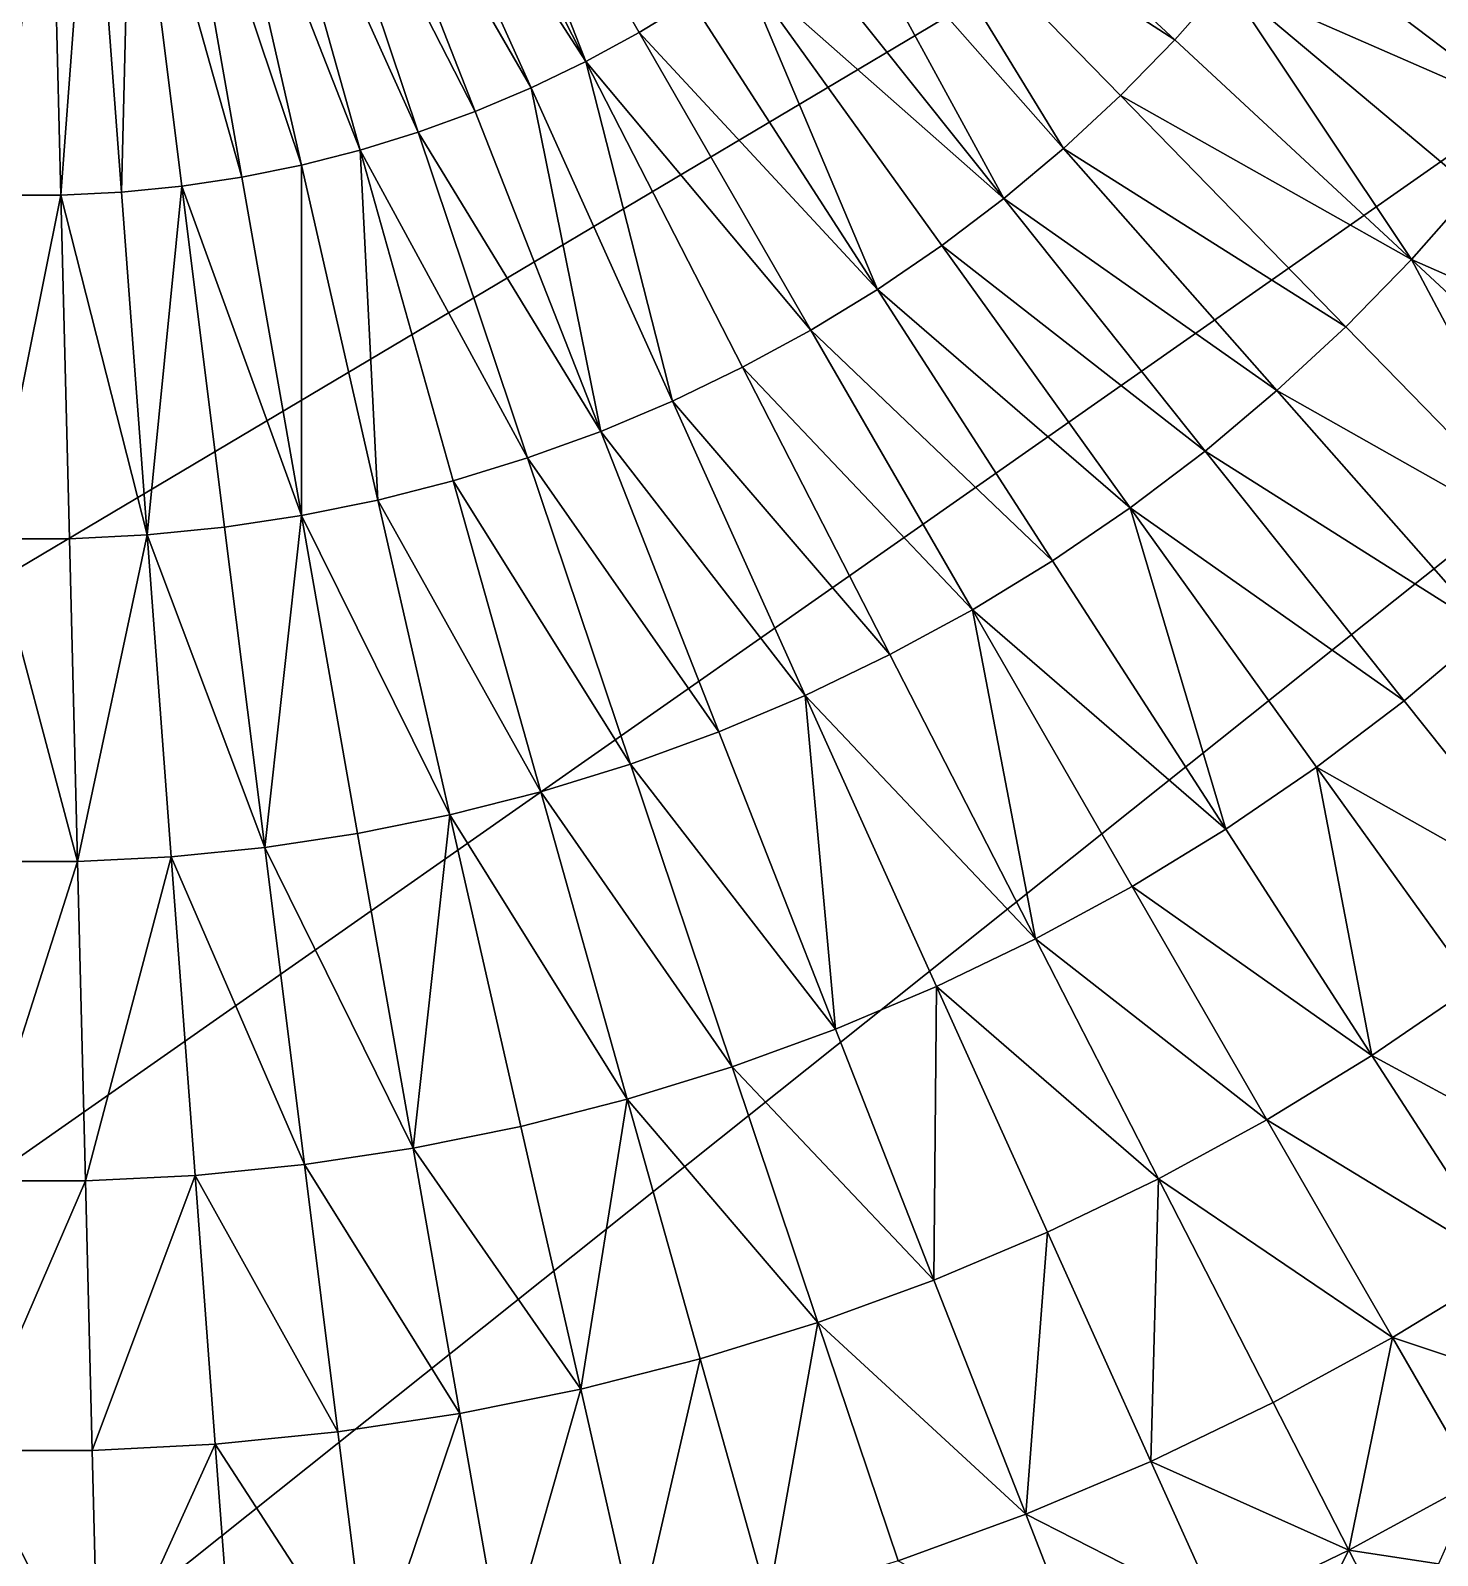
# Model space of a CAD drawing. Header units: millimetres. Extents: x -3250 to 5350, y -3250 to 3250.
# Drawn here: x 0 to 789, y -1444 to -590 of the extents above; entities that cross this region are included whole.
import ezdxf

# ---------------------------------------------------------------- set-up
doc = ezdxf.new("R2010")
doc.units = ezdxf.units.MM
doc.header["$MEASUREMENT"] = 0
doc.layers.add('MESH_3D', color=2, linetype='CONTINUOUS')

msp = doc.modelspace()

# ---------------------------------------------------------------- linework, layer by layer
at = {"layer": 'MESH_3D'}
for points in [[(2150.48, 2436.79, 32500), (-3128.53, 880.23, 32500), (-2326.57, -2269.27, 32500)], [(2150.48, 2436.79, 32500), (-2326.57, -2269.27, 32500), (3105.61, 957.95, 32500)], [(3105.61, 957.95, 32500), (-2326.57, -2269.27, 32500), (-1962.36, -2590.68, 32500)], [(3105.61, 957.95, 32500), (-1962.36, -2590.68, 32500), (-1625, -2814.58, 32500)], [(3105.61, 957.95, 32500), (-1625, -2814.58, 32500), (-723.19, -3168.52, 32500)], [(3105.61, 957.95, 32500), (-723.19, -3168.52, 32500), (1410.12, -2928.15, 32500)], [(311.33, -607.28, -1202.53), (207.93, -405.59, -1229.05), (227.89, -394.72, -1229.05)], [(341.22, -591, -1202.53), (311.33, -607.28, -1202.53), (227.89, -394.72, -1229.05)], [(370.25, -573.26, -1202.53), (341.22, -591, -1202.53), (227.89, -394.72, -1229.05)], [(311.33, -607.28, -1202.53), (187.46, -415.45, -1229.05), (207.93, -405.59, -1229.05)], [(280.68, -622.04, -1202.53), (166.52, -424.28, -1229.05), (187.46, -415.45, -1229.05)], [(311.33, -607.28, -1202.53), (280.68, -622.04, -1202.53), (187.46, -415.45, -1229.05)], [(249.32, -635.26, -1202.53), (145.16, -432.05, -1229.05), (166.52, -424.28, -1229.05)], [(280.68, -622.04, -1202.53), (249.32, -635.26, -1202.53), (166.52, -424.28, -1229.05)], [(217.35, -646.9, -1202.53), (123.45, -438.75, -1229.05), (145.16, -432.05, -1229.05)], [(249.32, -635.26, -1202.53), (217.35, -646.9, -1202.53), (145.16, -432.05, -1229.05)], [(184.83, -656.93, -1202.53), (101.42, -444.36, -1229.05), (123.45, -438.75, -1229.05)], [(217.35, -646.9, -1202.53), (184.83, -656.93, -1202.53), (123.45, -438.75, -1229.05)], [(51, -680.52, -1202.53), (34.06, -454.51, -1229.05), (56.67, -452.25, -1229.05)], [(84.86, -677.14, -1202.53), (51, -680.52, -1202.53), (56.67, -452.25, -1229.05)], [(118.5, -672.06, -1202.53), (56.67, -452.25, -1229.05), (79.15, -448.86, -1229.05)], [(118.5, -672.06, -1202.53), (84.86, -677.14, -1202.53), (56.67, -452.25, -1229.05)], [(151.86, -665.32, -1202.53), (79.15, -448.86, -1229.05), (101.42, -444.36, -1229.05)], [(151.86, -665.32, -1202.53), (118.5, -672.06, -1202.53), (79.15, -448.86, -1229.05)], [(184.83, -656.93, -1202.53), (151.86, -665.32, -1202.53), (101.42, -444.36, -1229.05)], [(-17.01, -682.22, -1202.53), (-11.36, -455.64, -1229.05), (11.36, -455.64, -1229.05)], [(17.01, -682.22, -1202.53), (-17.01, -682.22, -1202.53), (11.36, -455.64, -1229.05)], [(17.01, -682.22, -1202.53), (11.36, -455.64, -1229.05), (34.06, -454.51, -1229.05)], [(51, -680.52, -1202.53), (17.01, -682.22, -1202.53), (34.06, -454.51, -1229.05)], [(641.4, -595.13, -1170.94), (476.5, -488.53, -1202.53), (500.26, -464.17, -1202.53)], [(670.26, -562.42, -1170.94), (641.4, -595.13, -1170.94), (500.26, -464.17, -1202.53)], [(578.95, -656.03, -1170.94), (451.56, -511.68, -1202.53), (476.5, -488.53, -1202.53)], [(610.93, -626.36, -1170.94), (578.95, -656.03, -1170.94), (476.5, -488.53, -1202.53)], [(641.4, -595.13, -1170.94), (610.93, -626.36, -1170.94), (476.5, -488.53, -1202.53)], [(841.68, -637.54, -1133.04), (697.47, -528.31, -1170.94), (722.93, -492.89, -1170.94)], [(872.41, -594.8, -1133.04), (841.68, -637.54, -1133.04), (722.93, -492.89, -1170.94)], [(900.97, -550.57, -1133.04), (872.41, -594.8, -1133.04), (722.93, -492.89, -1170.94)], [(545.53, -684.08, -1170.94), (425.49, -533.55, -1202.53), (451.56, -511.68, -1202.53)], [(578.95, -656.03, -1170.94), (545.53, -684.08, -1170.94), (451.56, -511.68, -1202.53)], [(841.68, -637.54, -1133.04), (670.26, -562.42, -1170.94), (697.47, -528.31, -1170.94)], [(545.53, -684.08, -1170.94), (398.37, -554.09, -1202.53), (425.49, -533.55, -1202.53)], [(474.71, -735, -1170.94), (370.25, -573.26, -1202.53), (398.37, -554.09, -1202.53)], [(510.76, -710.42, -1170.94), (474.71, -735, -1170.94), (398.37, -554.09, -1202.53)], [(545.53, -684.08, -1170.94), (510.76, -710.42, -1170.94), (398.37, -554.09, -1202.53)], [(774.01, -718.18, -1133.04), (641.4, -595.13, -1170.94), (670.26, -562.42, -1170.94)], [(808.85, -678.71, -1133.04), (774.01, -718.18, -1133.04), (670.26, -562.42, -1170.94)], [(841.68, -637.54, -1133.04), (808.85, -678.71, -1133.04), (670.26, -562.42, -1170.94)], [(474.71, -735, -1170.94), (341.22, -591, -1202.53), (370.25, -573.26, -1202.53)], [(437.48, -757.74, -1170.94), (311.33, -607.28, -1202.53), (341.22, -591, -1202.53)], [(474.71, -735, -1170.94), (437.48, -757.74, -1170.94), (341.22, -591, -1202.53)], [(774.01, -718.18, -1133.04), (610.93, -626.36, -1170.94), (641.4, -595.13, -1170.94)], [(359.86, -797.54, -1170.94), (280.68, -622.04, -1202.53), (311.33, -607.28, -1202.53)], [(399.17, -778.61, -1170.94), (359.86, -797.54, -1170.94), (311.33, -607.28, -1202.53)], [(437.48, -757.74, -1170.94), (399.17, -778.61, -1170.94), (311.33, -607.28, -1202.53)], [(319.66, -814.48, -1170.94), (249.32, -635.26, -1202.53), (280.68, -622.04, -1202.53)], [(359.86, -797.54, -1170.94), (319.66, -814.48, -1170.94), (280.68, -622.04, -1202.53)], [(737.25, -755.87, -1133.04), (578.95, -656.03, -1170.94), (610.93, -626.36, -1170.94)], [(774.01, -718.18, -1133.04), (737.25, -755.87, -1133.04), (610.93, -626.36, -1170.94)], [(319.66, -814.48, -1170.94), (217.35, -646.9, -1202.53), (249.32, -635.26, -1202.53)], [(278.67, -829.41, -1170.94), (184.83, -656.93, -1202.53), (217.35, -646.9, -1202.53)], [(319.66, -814.48, -1170.94), (278.67, -829.41, -1170.94), (217.35, -646.9, -1202.53)], [(194.7, -853.03, -1170.94), (151.86, -665.32, -1202.53), (184.83, -656.93, -1202.53)], [(236.98, -842.26, -1170.94), (194.7, -853.03, -1170.94), (184.83, -656.93, -1202.53)], [(278.67, -829.41, -1170.94), (236.98, -842.26, -1170.94), (184.83, -656.93, -1202.53)], [(698.66, -791.68, -1133.04), (545.53, -684.08, -1170.94), (578.95, -656.03, -1170.94)], [(737.25, -755.87, -1133.04), (698.66, -791.68, -1133.04), (578.95, -656.03, -1170.94)], [(151.94, -861.67, -1170.94), (118.5, -672.06, -1202.53), (151.86, -665.32, -1202.53)], [(194.7, -853.03, -1170.94), (151.94, -861.67, -1170.94), (151.86, -665.32, -1202.53)], [(151.94, -861.67, -1170.94), (84.86, -677.14, -1202.53), (118.5, -672.06, -1202.53)], [(-21.81, -874.7, -1170.94), (-17.01, -682.22, -1202.53), (17.01, -682.22, -1202.53)], [(21.81, -874.7, -1170.94), (-21.81, -874.7, -1170.94), (17.01, -682.22, -1202.53)], [(65.39, -872.52, -1170.94), (17.01, -682.22, -1202.53), (51, -680.52, -1202.53)], [(65.39, -872.52, -1170.94), (21.81, -874.7, -1170.94), (17.01, -682.22, -1202.53)], [(65.39, -872.52, -1170.94), (51, -680.52, -1202.53), (84.86, -677.14, -1202.53)], [(108.8, -868.18, -1170.94), (65.39, -872.52, -1170.94), (84.86, -677.14, -1202.53)], [(151.94, -861.67, -1170.94), (108.8, -868.18, -1170.94), (84.86, -677.14, -1202.53)], [(945.95, -793.75, -1086.87), (774.01, -718.18, -1133.04), (808.85, -678.71, -1133.04)], [(658.33, -825.52, -1133.04), (510.76, -710.42, -1170.94), (545.53, -684.08, -1170.94)], [(698.66, -791.68, -1133.04), (658.33, -825.52, -1133.04), (545.53, -684.08, -1170.94)], [(616.36, -857.31, -1133.04), (474.71, -735, -1170.94), (510.76, -710.42, -1170.94)], [(658.33, -825.52, -1133.04), (616.36, -857.31, -1133.04), (510.76, -710.42, -1170.94)], [(862.22, -883.99, -1086.87), (737.25, -755.87, -1133.04), (774.01, -718.18, -1133.04)], [(905.21, -839.92, -1086.87), (862.22, -883.99, -1086.87), (774.01, -718.18, -1133.04)], [(945.95, -793.75, -1086.87), (905.21, -839.92, -1086.87), (774.01, -718.18, -1133.04)], [(572.86, -886.97, -1133.04), (437.48, -757.74, -1170.94), (474.71, -735, -1170.94)], [(616.36, -857.31, -1133.04), (572.86, -886.97, -1133.04), (474.71, -735, -1170.94)], [(527.94, -914.42, -1133.04), (399.17, -778.61, -1170.94), (437.48, -757.74, -1170.94)], [(572.86, -886.97, -1133.04), (527.94, -914.42, -1133.04), (437.48, -757.74, -1170.94)], [(862.22, -883.99, -1086.87), (698.66, -791.68, -1133.04), (737.25, -755.87, -1133.04)], [(481.7, -939.6, -1133.04), (359.86, -797.54, -1170.94), (399.17, -778.61, -1170.94)], [(527.94, -914.42, -1133.04), (481.7, -939.6, -1133.04), (399.17, -778.61, -1170.94)], [(817.09, -925.87, -1086.87), (658.33, -825.52, -1133.04), (698.66, -791.68, -1133.04)], [(862.22, -883.99, -1086.87), (817.09, -925.87, -1086.87), (698.66, -791.68, -1133.04)], [(434.27, -962.44, -1133.04), (319.66, -814.48, -1170.94), (359.86, -797.54, -1170.94)], [(481.7, -939.6, -1133.04), (434.27, -962.44, -1133.04), (359.86, -797.54, -1170.94)], [(385.76, -982.89, -1133.04), (278.67, -829.41, -1170.94), (319.66, -814.48, -1170.94)], [(434.27, -962.44, -1133.04), (385.76, -982.89, -1133.04), (319.66, -814.48, -1170.94)], [(769.92, -965.45, -1086.87), (616.36, -857.31, -1133.04), (658.33, -825.52, -1133.04)], [(817.09, -925.87, -1086.87), (769.92, -965.45, -1086.87), (658.33, -825.52, -1133.04)], [(336.28, -1000.9, -1133.04), (236.98, -842.26, -1170.94), (278.67, -829.41, -1170.94)], [(385.76, -982.89, -1133.04), (336.28, -1000.9, -1133.04), (278.67, -829.41, -1170.94)], [(285.97, -1016.41, -1133.04), (194.7, -853.03, -1170.94), (236.98, -842.26, -1170.94)], [(336.28, -1000.9, -1133.04), (285.97, -1016.41, -1133.04), (236.98, -842.26, -1170.94)], [(234.96, -1029.41, -1133.04), (151.94, -861.67, -1170.94), (194.7, -853.03, -1170.94)], [(285.97, -1016.41, -1133.04), (234.96, -1029.41, -1133.04), (194.7, -853.03, -1170.94)], [(131.29, -1047.68, -1133.04), (108.8, -868.18, -1170.94), (151.94, -861.67, -1170.94)], [(183.35, -1039.84, -1133.04), (131.29, -1047.68, -1133.04), (151.94, -861.67, -1170.94)], [(234.96, -1029.41, -1133.04), (183.35, -1039.84, -1133.04), (151.94, -861.67, -1170.94)], [(669.97, -1037.31, -1086.87), (572.86, -886.97, -1133.04), (616.36, -857.31, -1133.04)], [(720.84, -1002.63, -1086.87), (669.97, -1037.31, -1086.87), (616.36, -857.31, -1133.04)], [(769.92, -965.45, -1086.87), (720.84, -1002.63, -1086.87), (616.36, -857.31, -1133.04)], [(131.29, -1047.68, -1133.04), (65.39, -872.52, -1170.94), (108.8, -868.18, -1170.94)], [(26.32, -1055.55, -1133.04), (-26.32, -1055.55, -1133.04), (-21.81, -874.7, -1170.94)], [(26.32, -1055.55, -1133.04), (-21.81, -874.7, -1170.94), (21.81, -874.7, -1170.94)], [(26.32, -1055.55, -1133.04), (21.81, -874.7, -1170.94), (65.39, -872.52, -1170.94)], [(78.91, -1052.93, -1133.04), (26.32, -1055.55, -1133.04), (65.39, -872.52, -1170.94)], [(131.29, -1047.68, -1133.04), (78.91, -1052.93, -1133.04), (65.39, -872.52, -1170.94)], [(669.97, -1037.31, -1086.87), (527.94, -914.42, -1133.04), (572.86, -886.97, -1133.04)], [(563.35, -1098.86, -1086.87), (481.7, -939.6, -1133.04), (527.94, -914.42, -1133.04)], [(617.43, -1069.42, -1086.87), (563.35, -1098.86, -1086.87), (527.94, -914.42, -1133.04)], [(669.97, -1037.31, -1086.87), (617.43, -1069.42, -1086.87), (527.94, -914.42, -1133.04)], [(864.09, -1083.53, -1040.35), (769.92, -965.45, -1086.87), (817.09, -925.87, -1086.87)], [(563.35, -1098.86, -1086.87), (434.27, -962.44, -1133.04), (481.7, -939.6, -1133.04)], [(451.14, -1149.5, -1086.87), (385.76, -982.89, -1133.04), (434.27, -962.44, -1133.04)], [(507.88, -1125.58, -1086.87), (451.14, -1149.5, -1086.87), (434.27, -962.44, -1133.04)], [(563.35, -1098.86, -1086.87), (507.88, -1125.58, -1086.87), (434.27, -962.44, -1133.04)], [(864.09, -1083.53, -1040.35), (720.84, -1002.63, -1086.87), (769.92, -965.45, -1086.87)], [(451.14, -1149.5, -1086.87), (336.28, -1000.9, -1133.04), (385.76, -982.89, -1133.04)], [(393.29, -1170.55, -1086.87), (285.97, -1016.41, -1133.04), (336.28, -1000.9, -1133.04)], [(451.14, -1149.5, -1086.87), (393.29, -1170.55, -1086.87), (336.28, -1000.9, -1133.04)], [(751.91, -1164.19, -1040.35), (669.97, -1037.31, -1086.87), (720.84, -1002.63, -1086.87)], [(809.01, -1125.26, -1040.35), (751.91, -1164.19, -1040.35), (720.84, -1002.63, -1086.87)], [(864.09, -1083.53, -1040.35), (809.01, -1125.26, -1040.35), (720.84, -1002.63, -1086.87)], [(334.45, -1188.7, -1086.87), (234.96, -1029.41, -1133.04), (285.97, -1016.41, -1133.04)], [(393.29, -1170.55, -1086.87), (334.45, -1188.7, -1086.87), (285.97, -1016.41, -1133.04)], [(214.43, -1216.1, -1086.87), (183.35, -1039.84, -1133.04), (234.96, -1029.41, -1133.04)], [(274.78, -1203.9, -1086.87), (214.43, -1216.1, -1086.87), (234.96, -1029.41, -1133.04)], [(334.45, -1188.7, -1086.87), (274.78, -1203.9, -1086.87), (234.96, -1029.41, -1133.04)], [(214.43, -1216.1, -1086.87), (131.29, -1047.68, -1133.04), (183.35, -1039.84, -1133.04)], [(751.91, -1164.19, -1040.35), (617.43, -1069.42, -1086.87), (669.97, -1037.31, -1086.87)], [(153.55, -1225.27, -1086.87), (78.91, -1052.93, -1133.04), (131.29, -1047.68, -1133.04)], [(214.43, -1216.1, -1086.87), (153.55, -1225.27, -1086.87), (131.29, -1047.68, -1133.04)], [(-30.79, -1234.47, -1086.87), (-26.32, -1055.55, -1133.04), (26.32, -1055.55, -1133.04)], [(30.79, -1234.47, -1086.87), (-30.79, -1234.47, -1086.87), (26.32, -1055.55, -1133.04)], [(30.79, -1234.47, -1086.87), (26.32, -1055.55, -1133.04), (78.91, -1052.93, -1133.04)], [(92.28, -1231.4, -1086.87), (30.79, -1234.47, -1086.87), (78.91, -1052.93, -1133.04)], [(153.55, -1225.27, -1086.87), (92.28, -1231.4, -1086.87), (78.91, -1052.93, -1133.04)], [(692.95, -1200.22, -1040.35), (563.35, -1098.86, -1086.87), (617.43, -1069.42, -1086.87)], [(751.91, -1164.19, -1040.35), (692.95, -1200.22, -1040.35), (617.43, -1069.42, -1086.87)], [(632.26, -1233.27, -1040.35), (507.88, -1125.58, -1086.87), (563.35, -1098.86, -1086.87)], [(692.95, -1200.22, -1040.35), (632.26, -1233.27, -1040.35), (563.35, -1098.86, -1086.87)], [(506.32, -1290.09, -1040.35), (451.14, -1149.5, -1086.87), (507.88, -1125.58, -1086.87)], [(570, -1263.25, -1040.35), (506.32, -1290.09, -1040.35), (507.88, -1125.58, -1086.87)], [(632.26, -1233.27, -1040.35), (570, -1263.25, -1040.35), (507.88, -1125.58, -1086.87)], [(891.27, -1239.68, -989.8), (751.91, -1164.19, -1040.35), (809.01, -1125.26, -1040.35)], [(506.32, -1290.09, -1040.35), (393.29, -1170.55, -1086.87), (451.14, -1149.5, -1086.87)], [(441.39, -1313.73, -1040.35), (334.45, -1188.7, -1086.87), (393.29, -1170.55, -1086.87)], [(506.32, -1290.09, -1040.35), (441.39, -1313.73, -1040.35), (393.29, -1170.55, -1086.87)], [(828.37, -1282.57, -989.8), (692.95, -1200.22, -1040.35), (751.91, -1164.19, -1040.35)], [(891.27, -1239.68, -989.8), (828.37, -1282.57, -989.8), (751.91, -1164.19, -1040.35)], [(308.39, -1351.15, -1040.35), (274.78, -1203.9, -1086.87), (334.45, -1188.7, -1086.87)], [(375.36, -1334.09, -1040.35), (308.39, -1351.15, -1040.35), (334.45, -1188.7, -1086.87)], [(441.39, -1313.73, -1040.35), (375.36, -1334.09, -1040.35), (334.45, -1188.7, -1086.87)], [(308.39, -1351.15, -1040.35), (214.43, -1216.1, -1086.87), (274.78, -1203.9, -1086.87)], [(763.41, -1322.27, -989.8), (632.26, -1233.27, -1040.35), (692.95, -1200.22, -1040.35)], [(828.37, -1282.57, -989.8), (763.41, -1322.27, -989.8), (692.95, -1200.22, -1040.35)], [(240.66, -1364.84, -1040.35), (153.55, -1225.27, -1086.87), (214.43, -1216.1, -1086.87)], [(308.39, -1351.15, -1040.35), (240.66, -1364.84, -1040.35), (214.43, -1216.1, -1086.87)], [(172.33, -1375.14, -1040.35), (92.28, -1231.4, -1086.87), (153.55, -1225.27, -1086.87)], [(240.66, -1364.84, -1040.35), (172.33, -1375.14, -1040.35), (153.55, -1225.27, -1086.87)], [(-34.55, -1385.46, -1040.35), (-30.79, -1234.47, -1086.87), (30.79, -1234.47, -1086.87)], [(34.55, -1385.46, -1040.35), (-34.55, -1385.46, -1040.35), (30.79, -1234.47, -1086.87)], [(34.55, -1385.46, -1040.35), (30.79, -1234.47, -1086.87), (92.28, -1231.4, -1086.87)], [(103.57, -1382.02, -1040.35), (34.55, -1385.46, -1040.35), (92.28, -1231.4, -1086.87)], [(172.33, -1375.14, -1040.35), (103.57, -1382.02, -1040.35), (92.28, -1231.4, -1086.87)], [(627.96, -1391.71, -989.8), (570, -1263.25, -1040.35), (632.26, -1233.27, -1040.35)], [(696.55, -1358.67, -989.8), (627.96, -1391.71, -989.8), (632.26, -1233.27, -1040.35)], [(763.41, -1322.27, -989.8), (696.55, -1358.67, -989.8), (632.26, -1233.27, -1040.35)], [(557.81, -1421.28, -989.8), (506.32, -1290.09, -1040.35), (570, -1263.25, -1040.35)], [(627.96, -1391.71, -989.8), (557.81, -1421.28, -989.8), (570, -1263.25, -1040.35)], [(557.81, -1421.28, -989.8), (441.39, -1313.73, -1040.35), (506.32, -1290.09, -1040.35)], [(878.81, -1360.66, -952.14), (763.41, -1322.27, -989.8), (828.37, -1282.57, -989.8)], [(413.52, -1469.75, -989.8), (375.36, -1334.09, -1040.35), (441.39, -1313.73, -1040.35)], [(486.27, -1447.32, -989.8), (413.52, -1469.75, -989.8), (441.39, -1313.73, -1040.35)], [(557.81, -1421.28, -989.8), (486.27, -1447.32, -989.8), (441.39, -1313.73, -1040.35)], [(738.96, -1441.4, -952.14), (696.55, -1358.67, -989.8), (763.41, -1322.27, -989.8)], [(809.89, -1402.77, -952.14), (738.96, -1441.4, -952.14), (763.41, -1322.27, -989.8)], [(878.81, -1360.66, -952.14), (809.89, -1402.77, -952.14), (763.41, -1322.27, -989.8)], [(339.75, -1488.54, -989.8), (308.39, -1351.15, -1040.35), (375.36, -1334.09, -1040.35)], [(413.52, -1469.75, -989.8), (339.75, -1488.54, -989.8), (375.36, -1334.09, -1040.35)], [(265.13, -1503.63, -989.8), (240.66, -1364.84, -1040.35), (308.39, -1351.15, -1040.35)], [(339.75, -1488.54, -989.8), (265.13, -1503.63, -989.8), (308.39, -1351.15, -1040.35)], [(189.85, -1514.97, -989.8), (172.33, -1375.14, -1040.35), (240.66, -1364.84, -1040.35)], [(265.13, -1503.63, -989.8), (189.85, -1514.97, -989.8), (240.66, -1364.84, -1040.35)], [(738.96, -1441.4, -952.14), (627.96, -1391.71, -989.8), (696.55, -1358.67, -989.8)], [(189.85, -1514.97, -989.8), (103.57, -1382.02, -1040.35), (172.33, -1375.14, -1040.35)], [(38.06, -1526.35, -989.8), (34.55, -1385.46, -1040.35), (103.57, -1382.02, -1040.35)], [(114.1, -1522.55, -989.8), (38.06, -1526.35, -989.8), (103.57, -1382.02, -1040.35)], [(189.85, -1514.97, -989.8), (114.1, -1522.55, -989.8), (103.57, -1382.02, -1040.35)], [(38.06, -1526.35, -989.8), (-38.06, -1526.35, -989.8), (-34.55, -1385.46, -1040.35)], [(38.06, -1526.35, -989.8), (-34.55, -1385.46, -1040.35), (34.55, -1385.46, -1040.35)], [(666.19, -1476.44, -952.14), (557.81, -1421.28, -989.8), (627.96, -1391.71, -989.8)], [(738.96, -1441.4, -952.14), (666.19, -1476.44, -952.14), (627.96, -1391.71, -989.8)], [(809.89, -1402.77, -952.14), (789.12, -1449.07, -939.08), (738.96, -1441.4, -952.14)], [(591.77, -1507.81, -952.14), (486.27, -1447.32, -989.8), (557.81, -1421.28, -989.8)], [(666.19, -1476.44, -952.14), (591.77, -1507.81, -952.14), (557.81, -1421.28, -989.8)], [(738.96, -1441.4, -952.14), (715.91, -1486.6, -939.08), (666.19, -1476.44, -952.14)], [(738.96, -1441.4, -952.14), (752.75, -1468.29, -939.08), (715.91, -1486.6, -939.08)], [(738.96, -1441.4, -952.14), (789.12, -1449.07, -939.08), (752.75, -1468.29, -939.08)]]:
    msp.add_3dface(points, dxfattribs=at)

doc.saveas('drawing.dxf')
